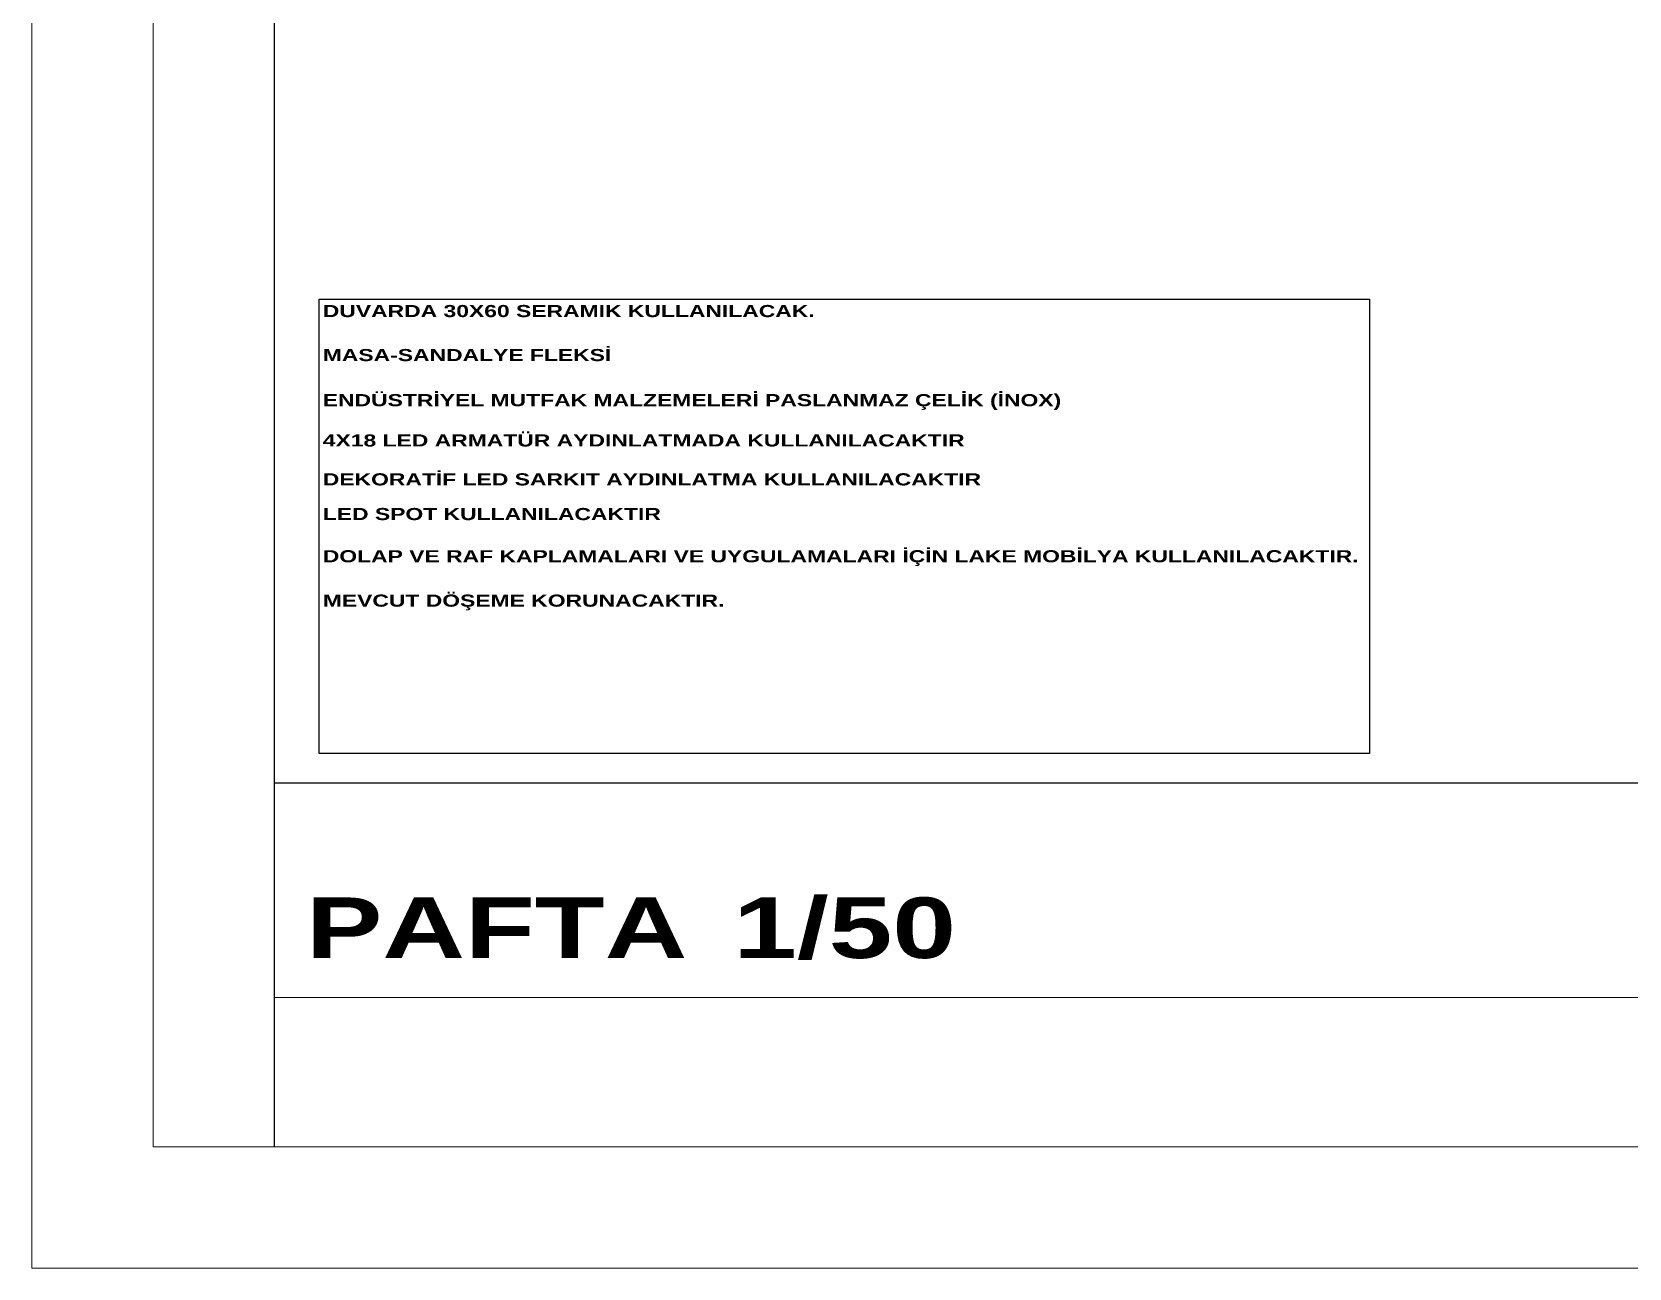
# Model space of a CAD drawing. Header units: millimetres. Extents: x 2103 to 6649, y 37758 to 41844.
# Drawn here: x 2103 to 3420, y 37758 to 38778 of the extents above; entities that cross this region are included whole.
import ezdxf

# ---------------------------------------------------------------- set-up
doc = ezdxf.new("R2010")
doc.units = ezdxf.units.MM
doc.layers.add('YN_U_ANTET YAZI', color=50, linetype='Continuous', lineweight=30)
doc.layers.add('YN_U_YAZI SEMBOL', color=7, linetype='Continuous', lineweight=9)
doc.styles.add('OLCU-5mm', font='arial.ttf', dxfattribs={"width": 0.75, "height": 12.5})

msp = doc.modelspace()

# ---------------------------------------------------------------- linework, layer by layer
at = {"color": 240}
msp.add_line((2303.3, 38158.4), (6448.8, 38158.4), dxfattribs=at)
msp.add_lwpolyline([(2303.3, 37858.4), (2303.3, 41644.2)], dxfattribs=at)
at = {"color": 32}
msp.add_lwpolyline([(2339.9, 38557.5), (3205.8, 38557.5), (3205.8, 38182.6), (2339.9, 38182.6)], close=True, dxfattribs=at)
at = {"layer": 'YN_U_YAZI SEMBOL', "color": 240}
for points in [[(2103.3, 41844.2), (6648.8, 41844.2), (6648.8, 37758.4), (2103.3, 37758.4)], [(2203.3, 41744.2), (6548.8, 41744.2), (6548.8, 37858.4), (2203.3, 37858.4)]]:
    msp.add_lwpolyline(points, close=True, dxfattribs=at)
msp.add_lwpolyline([(2303.3, 41644.2), (6448.8, 41644.2), (6448.8, 37981.6), (2303.3, 37981.6)], dxfattribs=at)

# ---------------------------------------------------------------- texts
at = {"layer": 'YN_U_ANTET YAZI', "color": 7, "width": 2031.262, "attachment_point": 1, "style": 'OLCU-5mm'}
for s, insert, char_height in [('{\\fArial|b1|i0|c162|p34;\\W1.35;DUVARDA 30X60 SERAMIK KULLANILACAK. }', (2343, 38552.6), 10), ('{\\fArial|b1|i0|c162|p34;\\W1.35;MASA-SANDALYE FLEKSİ}', (2343, 38516.3), 10), ('{\\fArial|b1|i0|c162|p34;\\W1.35;ENDÜSTRİYEL MUTFAK MALZEMELERİ PASLANMAZ ÇELİK (İNOX)}', (2343, 38479.1), 10), ('{\\fArial|b1|i0|c162|p34;\\W1.35;4X18 LED ARMATÜR AYDINLATMADA KULLANILACAKTIR}', (2343, 38445.9), 10), ('{\\fArial|b1|i0|c162|p34;\\W1.35;DEKORATİF LED SARKIT AYDINLATMA KULLANILACAKTIR}', (2343, 38413.8), 10), ('{\\fArial|b1|i0|c162|p34;\\W1.35;LED SPOT KULLANILACAKTIR}', (2343, 38385.2), 10), ('{\\fArial|b1|i0|c162|p34;\\W1.35;DOLAP VE RAF KAPLAMALARI VE UYGULAMALARI İÇİN LAKE MOBİLYA KULLANILACAKTIR.}', (2343, 38350.4), 10), ('{\\fArial|b1|i0|c162|p34;\\W1.35;MEVCUT DÖŞEME KORUNACAKTIR.}', (2343, 38313.8), 10), ('\\pi1.9995;{\\fArial|b1|i0|c162|p34;\\W1.35;PAFTA}', (2327.2, 38064), 50), ('\\pi1.9995;{\\fArial|b1|i0|c162|p34;\\W1.35;1/50}', (2679.4, 38064), 50)]:
    msp.add_mtext(s, dxfattribs=dict(at, insert=insert, char_height=char_height))

doc.saveas('drawing.dxf')
